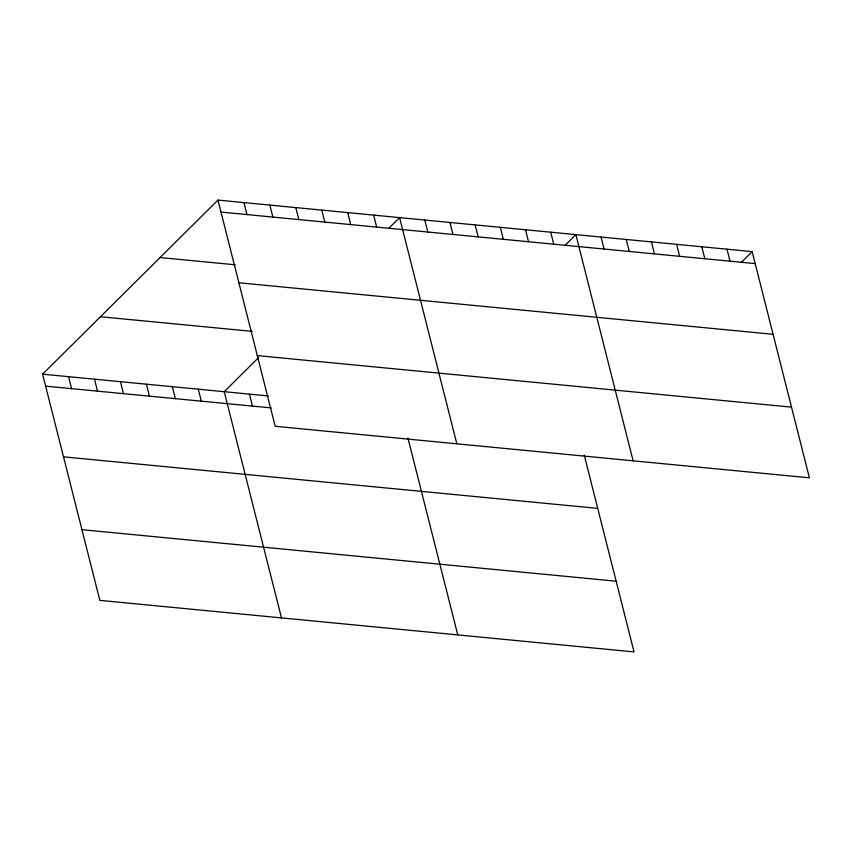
<?xml version="1.0" encoding="UTF-8"?>
<svg xmlns="http://www.w3.org/2000/svg" width="852" height="852" viewBox="0 0 852 852"><rect width="100%" height="100%" fill="white"/><g stroke="black" fill="none" stroke-linecap="round" stroke-linejoin="round"><path stroke-width="1.28" d="M584.227 455.053L634.037 651.908L99.833 600.372L42.6 374.177L217.963 200.092L752.167 251.628L809.4 477.823L275.196 426.288L217.963 200.092M258.593 357.584L224.225 391.696L281.469 617.892M388.736 228.389L399.588 217.622L456.821 443.817M565.025 245.397L575.877 234.619L633.111 460.825M741.315 262.405L752.167 251.628M220.987 212.073L755.192 263.609M160.091 257.538L235.333 264.802M238.88 282.768L773.083 334.303M100.472 316.731L252.256 331.375M257.304 355.603L791.508 407.139M42.6 374.177L268.305 395.946M45.635 386.148L271.33 407.927M63.517 456.842L597.721 508.378M81.952 529.678L616.156 581.213M726.98 249.199L730.015 261.181M701.792 246.771L704.828 258.752M676.616 244.343L679.64 256.324M651.429 241.915L654.464 253.896M626.241 239.487L629.277 251.468M601.065 237.058L604.089 249.029M550.69 232.191L553.725 244.173M525.514 229.763L528.538 241.744M500.326 227.335L503.351 239.316M475.139 224.907L478.174 236.888M449.952 222.478L452.987 234.46M424.775 220.05L427.8 232.032M373.645 215.119L376.669 227.09M407.938 438.045L457.748 634.9M347.691 212.606L350.726 224.587M321.747 210.103L324.782 222.084M295.804 207.6L298.828 219.582M269.85 205.098L272.885 217.079M243.906 202.595L246.942 214.576M249.412 394.125L252.448 406.106M198.282 389.194L201.317 401.175M172.338 386.691L175.363 398.672M146.384 384.188L149.419 396.169M120.441 381.685L123.476 393.667M94.497 379.183L97.522 391.153M68.543 376.68L71.579 388.65"/></g></svg>
